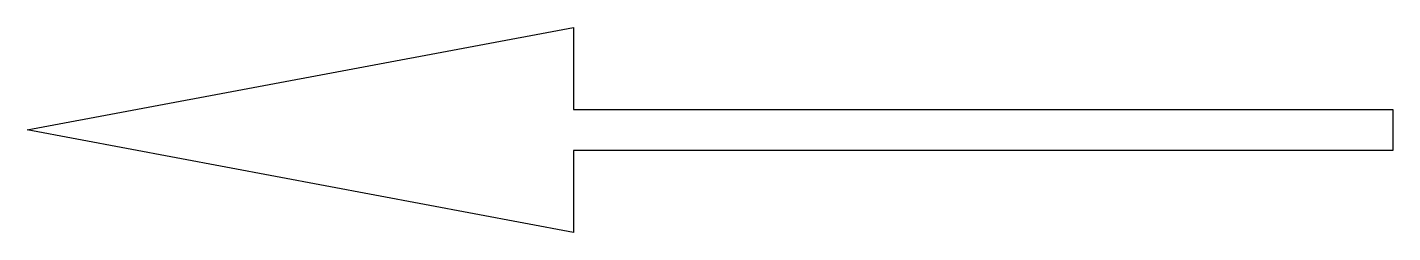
# Model space of a CAD drawing. Extents: x -4.5 to 0, y -0.34 to 0.34.
import ezdxf

# ---------------------------------------------------------------- set-up
doc = ezdxf.new("R2010")
doc.units = 0
doc.header["$LTSCALE"] = 0.75
doc.layers.get('0').update_dxf_attribs({"color": 253, "linetype": 'CONTINUOUS'})

msp = doc.modelspace()

# ---------------------------------------------------------------- linework, layer by layer
at = {"color": 0, "linetype": 'BYBLOCK'}
for p, q in [((-4.5, 0), (-2.7, 0.3375)), ((-2.7, 0.3375), (-2.7, 0.0675)), ((-2.7, 0.0675), (0, 0.0675)), ((0, 0.0675), (0, -0.0675)), ((-2.7, -0.3375), (-4.5, 0)), ((0, -0.0675), (-2.7, -0.0675)), ((-2.7, -0.0675), (-2.7, -0.3375))]:
    msp.add_line(p, q, dxfattribs=at)

doc.saveas('drawing.dxf')
